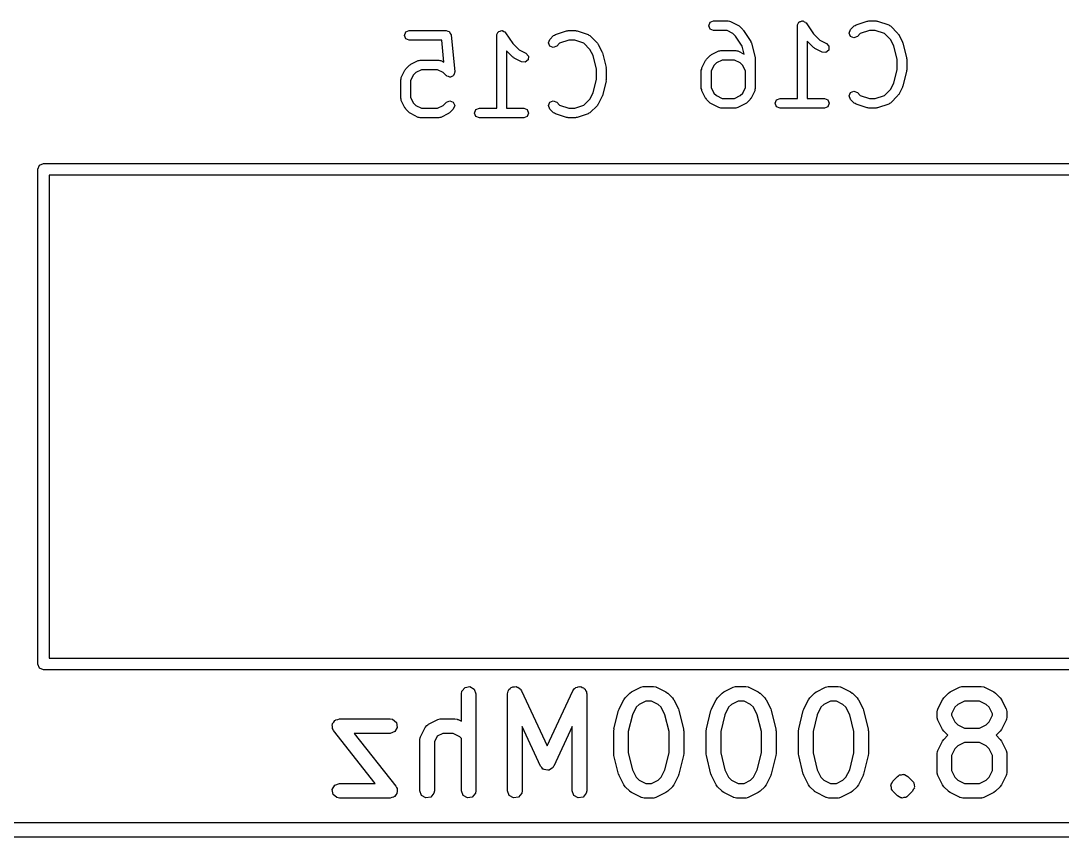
# Model space of a CAD drawing. Extents: x 0.03 to 2.09, y 0.22 to 4.14.
# Drawn here: x 0.2883 to 0.7111, y 0.2234 to 0.5546 of the extents above; entities that cross this region are included whole.
import ezdxf

# ---------------------------------------------------------------- set-up
doc = ezdxf.new("R2010")
doc.units = 0
doc.header["$MEASUREMENT"] = 0
doc.layers.add('BLACK', color=7, linetype='CONTINUOUS')

msp = doc.modelspace()

# ---------------------------------------------------------------- linework, layer by layer
at = {"layer": 'BLACK', "linetype": 'CONTINUOUS'}
for p, q in [((0.567585, 0.552681), (0.568162, 0.554073)), ((0.568162, 0.554073), (0.569554, 0.554649)), ((0.569554, 0.554649), (0.575553, 0.554649)), ((0.575553, 0.554649), (0.575976, 0.554474)), ((0.575976, 0.554474), (0.576433, 0.554442)), ((0.576433, 0.554442), (0.579433, 0.552942)), ((0.603938, 0.553543), (0.604157, 0.554073)), ((0.604157, 0.554073), (0.604345, 0.55415)), ((0.604345, 0.55415), (0.604457, 0.554319)), ((0.604457, 0.554319), (0.60502, 0.55443)), ((0.60502, 0.55443), (0.605549, 0.554649)), ((0.605549, 0.554649), (0.605737, 0.554572)), ((0.605737, 0.554572), (0.605935, 0.554611)), ((0.605935, 0.554611), (0.606412, 0.554292)), ((0.606412, 0.554292), (0.606941, 0.554073)), ((0.606941, 0.554073), (0.607019, 0.553886)), ((0.607019, 0.553886), (0.607187, 0.553773)), ((0.627424, 0.553049), (0.631923, 0.554548)), ((0.631923, 0.554548), (0.632247, 0.554525)), ((0.632247, 0.554525), (0.632546, 0.554649)), ((0.632546, 0.554649), (0.635546, 0.554649)), ((0.635546, 0.554649), (0.635845, 0.554525)), ((0.635845, 0.554525), (0.636168, 0.554548)), ((0.636168, 0.554548), (0.640667, 0.553049)), ((0.444038, 0.548744), (0.444615, 0.550136)), ((0.444615, 0.550136), (0.446007, 0.550712)), ((0.446007, 0.550712), (0.461005, 0.550712)), ((0.461005, 0.550712), (0.461617, 0.550459)), ((0.461617, 0.550459), (0.462251, 0.550267)), ((0.462251, 0.550267), (0.462301, 0.550176)), ((0.462301, 0.550176), (0.462397, 0.550136)), ((0.462397, 0.550136), (0.46265, 0.549524)), ((0.481891, 0.549606), (0.48211, 0.550136)), ((0.48211, 0.550136), (0.482297, 0.550213)), ((0.482297, 0.550213), (0.48241, 0.550382)), ((0.48241, 0.550382), (0.482973, 0.550493)), ((0.482973, 0.550493), (0.483502, 0.550712)), ((0.483502, 0.550712), (0.483689, 0.550635)), ((0.483689, 0.550635), (0.483888, 0.550674)), ((0.483888, 0.550674), (0.484364, 0.550355)), ((0.484364, 0.550355), (0.484894, 0.550136)), ((0.484894, 0.550136), (0.484972, 0.549949)), ((0.484972, 0.549949), (0.48514, 0.549836)), ((0.48514, 0.549836), (0.488031, 0.545499)), ((0.505377, 0.549112), (0.509876, 0.550611)), ((0.509876, 0.550611), (0.510199, 0.550588)), ((0.510199, 0.550588), (0.510499, 0.550712)), ((0.510499, 0.550712), (0.513498, 0.550712)), ((0.513498, 0.550712), (0.513798, 0.550588)), ((0.513798, 0.550588), (0.514121, 0.550611)), ((0.514121, 0.550611), (0.51862, 0.549112)), ((0.568162, 0.551289), (0.567585, 0.552681)), ((0.569554, 0.550712), (0.568162, 0.551289)), ((0.575088, 0.550712), (0.569554, 0.550712)), ((0.577387, 0.549563), (0.575088, 0.550712)), ((0.579433, 0.552942), (0.579645, 0.552697)), ((0.579645, 0.552697), (0.579945, 0.552573)), ((0.579945, 0.552573), (0.581444, 0.551073)), ((0.581444, 0.551073), (0.581522, 0.550886)), ((0.581522, 0.550886), (0.58169, 0.550773)), ((0.58169, 0.550773), (0.58469, 0.546274)), ((0.603581, 0.552681), (0.603658, 0.552868)), ((0.603581, 0.523153), (0.603581, 0.552681)), ((0.603619, 0.553067), (0.603938, 0.553543)), ((0.603658, 0.552868), (0.603619, 0.553067)), ((0.607187, 0.553773), (0.610079, 0.549436)), ((0.624578, 0.549681), (0.625155, 0.551073)), ((0.625155, 0.548289), (0.624578, 0.549681)), ((0.625155, 0.551073), (0.626654, 0.552573)), ((0.626654, 0.552573), (0.627078, 0.552748)), ((0.627078, 0.552748), (0.627424, 0.553049)), ((0.632865, 0.550712), (0.62911, 0.549461)), ((0.635226, 0.550712), (0.632865, 0.550712)), ((0.638982, 0.549461), (0.635226, 0.550712)), ((0.640667, 0.553049), (0.641014, 0.552748)), ((0.641014, 0.552748), (0.641437, 0.552573)), ((0.641437, 0.552573), (0.644437, 0.549573)), ((0.444615, 0.547352), (0.444038, 0.548744)), ((0.446007, 0.546775), (0.444615, 0.547352)), ((0.459223, 0.546775), (0.446007, 0.546775)), ((0.460112, 0.537893), (0.459223, 0.546775)), ((0.46265, 0.549524), (0.462964, 0.54894)), ((0.462964, 0.54894), (0.464463, 0.533942)), ((0.481534, 0.548744), (0.481611, 0.548931)), ((0.481534, 0.519216), (0.481534, 0.548744)), ((0.481572, 0.54913), (0.481891, 0.549606)), ((0.481611, 0.548931), (0.481572, 0.54913)), ((0.488031, 0.545499), (0.490667, 0.542863)), ((0.502531, 0.545744), (0.503107, 0.547136)), ((0.503107, 0.544352), (0.502531, 0.545744)), ((0.503107, 0.547136), (0.504607, 0.548636)), ((0.504607, 0.548636), (0.505031, 0.548811)), ((0.505031, 0.548811), (0.505377, 0.549112)), ((0.507063, 0.545524), (0.505891, 0.544352)), ((0.510818, 0.546775), (0.507063, 0.545524)), ((0.513179, 0.546775), (0.510818, 0.546775)), ((0.516934, 0.545524), (0.513179, 0.546775)), ((0.51938, 0.543078), (0.516934, 0.545524)), ((0.51862, 0.549112), (0.518966, 0.548811)), ((0.518966, 0.548811), (0.51939, 0.548636)), ((0.51939, 0.548636), (0.522389, 0.545636)), ((0.522389, 0.545636), (0.522513, 0.545337)), ((0.578523, 0.548427), (0.577387, 0.549563)), ((0.581225, 0.544374), (0.578523, 0.548427)), ((0.58469, 0.546274), (0.584757, 0.545936)), ((0.584757, 0.545936), (0.584962, 0.545659)), ((0.584962, 0.545659), (0.586462, 0.53966)), ((0.610157, 0.54379), (0.607518, 0.546429)), ((0.607518, 0.546429), (0.607518, 0.523153)), ((0.610079, 0.549436), (0.612715, 0.5468)), ((0.612715, 0.5468), (0.615429, 0.545443)), ((0.615429, 0.545443), (0.616416, 0.544305)), ((0.626547, 0.547713), (0.625155, 0.548289)), ((0.627939, 0.548289), (0.626547, 0.547713)), ((0.62911, 0.549461), (0.627939, 0.548289)), ((0.641427, 0.547015), (0.638982, 0.549461)), ((0.642687, 0.544495), (0.641427, 0.547015)), ((0.644437, 0.549573), (0.644561, 0.549274)), ((0.644561, 0.549274), (0.644805, 0.549062)), ((0.644805, 0.549062), (0.646305, 0.546062)), ((0.646305, 0.546062), (0.646321, 0.545839)), ((0.646321, 0.545839), (0.646454, 0.545659)), ((0.646454, 0.545659), (0.647954, 0.53966)), ((0.488109, 0.539853), (0.485471, 0.542492)), ((0.485471, 0.542492), (0.485471, 0.519216)), ((0.490667, 0.542863), (0.493381, 0.541506)), ((0.493381, 0.541506), (0.494368, 0.540368)), ((0.504499, 0.543776), (0.503107, 0.544352)), ((0.505891, 0.544352), (0.504499, 0.543776)), ((0.52064, 0.540558), (0.51938, 0.543078)), ((0.522513, 0.545337), (0.522758, 0.545125)), ((0.522758, 0.545125), (0.524258, 0.542125)), ((0.524258, 0.542125), (0.524274, 0.541902)), ((0.524274, 0.541902), (0.524407, 0.541722)), ((0.524407, 0.541722), (0.525907, 0.535723)), ((0.568673, 0.540943), (0.571673, 0.542443)), ((0.571673, 0.542443), (0.57213, 0.542476)), ((0.57213, 0.542476), (0.572553, 0.542651)), ((0.572553, 0.542651), (0.578553, 0.542651)), ((0.578553, 0.542651), (0.578976, 0.542476)), ((0.578976, 0.542476), (0.579433, 0.542443)), ((0.579433, 0.542443), (0.582033, 0.541143)), ((0.582033, 0.541143), (0.581225, 0.544374)), ((0.610456, 0.543666), (0.610157, 0.54379)), ((0.610668, 0.543421), (0.610456, 0.543666)), ((0.613668, 0.541921), (0.610668, 0.543421)), ((0.615171, 0.541815), (0.613668, 0.541921)), ((0.616309, 0.542802), (0.615171, 0.541815)), ((0.616416, 0.544305), (0.616309, 0.542802)), ((0.644076, 0.53894), (0.642687, 0.544495)), ((0.446414, 0.536762), (0.446626, 0.537006)), ((0.446626, 0.537006), (0.449626, 0.538506)), ((0.449626, 0.538506), (0.450083, 0.538539)), ((0.450083, 0.538539), (0.450506, 0.538714)), ((0.450506, 0.538714), (0.458005, 0.538714)), ((0.458005, 0.538714), (0.458429, 0.538539)), ((0.458429, 0.538539), (0.458886, 0.538506)), ((0.458886, 0.538506), (0.460112, 0.537893)), ((0.488409, 0.539729), (0.488109, 0.539853)), ((0.488621, 0.539484), (0.488409, 0.539729)), ((0.491621, 0.537984), (0.488621, 0.539484)), ((0.493123, 0.537878), (0.491621, 0.537984)), ((0.494262, 0.538865), (0.493123, 0.537878)), ((0.494368, 0.540368), (0.494262, 0.538865)), ((0.522028, 0.535003), (0.52064, 0.540558)), ((0.564794, 0.535564), (0.566293, 0.538563)), ((0.566293, 0.538563), (0.566538, 0.538775)), ((0.566538, 0.538775), (0.566662, 0.539075)), ((0.566662, 0.539075), (0.568162, 0.540575)), ((0.568162, 0.540575), (0.568461, 0.540699)), ((0.568461, 0.540699), (0.568673, 0.540943)), ((0.57072, 0.537565), (0.569672, 0.536517)), ((0.573018, 0.538714), (0.57072, 0.537565)), ((0.578088, 0.538714), (0.573018, 0.538714)), ((0.580386, 0.537565), (0.578088, 0.538714)), ((0.581434, 0.536517), (0.580386, 0.537565)), ((0.586462, 0.53966), (0.586425, 0.539413)), ((0.586425, 0.539413), (0.58652, 0.539183)), ((0.58652, 0.539183), (0.58652, 0.527184)), ((0.644076, 0.534926), (0.644076, 0.53894)), ((0.647954, 0.53966), (0.647917, 0.539413)), ((0.647917, 0.539413), (0.648013, 0.539183)), ((0.648013, 0.539183), (0.648013, 0.534683)), ((0.442746, 0.531627), (0.444246, 0.534626)), ((0.444246, 0.534626), (0.444491, 0.534838)), ((0.444491, 0.534838), (0.444615, 0.535138)), ((0.444615, 0.535138), (0.446115, 0.536638)), ((0.446115, 0.536638), (0.446414, 0.536762)), ((0.448673, 0.533628), (0.447625, 0.53258)), ((0.450971, 0.534777), (0.448673, 0.533628)), ((0.457541, 0.534777), (0.450971, 0.534777)), ((0.459839, 0.533628), (0.457541, 0.534777)), ((0.461113, 0.532354), (0.459839, 0.533628)), ((0.46422, 0.533134), (0.464028, 0.532499)), ((0.464473, 0.533746), (0.46422, 0.533134)), ((0.464463, 0.533942), (0.464433, 0.533842)), ((0.464433, 0.533842), (0.464473, 0.533746)), ((0.522028, 0.530989), (0.522028, 0.535003)), ((0.525907, 0.535723), (0.52587, 0.535476)), ((0.52587, 0.535476), (0.525965, 0.535246)), ((0.525965, 0.535246), (0.525965, 0.530746)), ((0.564586, 0.534683), (0.564761, 0.535106)), ((0.564586, 0.527184), (0.564586, 0.534683)), ((0.564761, 0.535106), (0.564794, 0.535564)), ((0.569672, 0.536517), (0.568523, 0.534219)), ((0.568523, 0.534219), (0.568523, 0.527649)), ((0.582583, 0.534219), (0.581434, 0.536517)), ((0.582583, 0.527649), (0.582583, 0.534219)), ((0.642687, 0.529371), (0.644076, 0.534926)), ((0.647954, 0.534206), (0.646454, 0.528206)), ((0.648013, 0.534683), (0.647917, 0.534453)), ((0.647917, 0.534453), (0.647954, 0.534206)), ((0.442538, 0.530746), (0.442714, 0.531169)), ((0.442538, 0.523247), (0.442538, 0.530746)), ((0.442714, 0.531169), (0.442746, 0.531627)), ((0.447625, 0.53258), (0.446475, 0.530281)), ((0.446475, 0.530281), (0.446475, 0.523712)), ((0.461209, 0.532314), (0.461113, 0.532354)), ((0.461258, 0.532222), (0.461209, 0.532314)), ((0.461892, 0.532031), (0.461258, 0.532222)), ((0.462505, 0.531777), (0.461892, 0.532031)), ((0.462601, 0.531817), (0.462505, 0.531777)), ((0.462701, 0.531787), (0.462601, 0.531817)), ((0.463284, 0.5321), (0.462701, 0.531787)), ((0.463897, 0.532354), (0.463284, 0.5321)), ((0.463936, 0.53245), (0.463897, 0.532354)), ((0.464028, 0.532499), (0.463936, 0.53245)), ((0.52064, 0.525434), (0.522028, 0.530989)), ((0.525907, 0.530269), (0.524407, 0.524269)), ((0.525965, 0.530746), (0.52587, 0.530516)), ((0.52587, 0.530516), (0.525907, 0.530269)), ((0.641427, 0.52685), (0.642687, 0.529371)), ((0.51938, 0.522913), (0.52064, 0.525434)), ((0.524407, 0.524269), (0.524274, 0.52409)), ((0.564761, 0.526761), (0.564586, 0.527184)), ((0.564794, 0.526304), (0.564761, 0.526761)), ((0.566293, 0.523304), (0.564794, 0.526304)), ((0.568523, 0.527649), (0.569672, 0.52535)), ((0.569672, 0.52535), (0.57072, 0.524302)), ((0.57072, 0.524302), (0.573018, 0.523153)), ((0.578088, 0.523153), (0.580386, 0.524303)), ((0.580386, 0.524303), (0.581434, 0.525351)), ((0.581434, 0.525351), (0.582583, 0.527649)), ((0.586313, 0.526304), (0.584813, 0.523304)), ((0.586345, 0.526761), (0.586313, 0.526304)), ((0.58652, 0.527184), (0.586345, 0.526761)), ((0.624578, 0.524184), (0.625155, 0.525576)), ((0.625155, 0.525576), (0.626547, 0.526153)), ((0.626547, 0.526153), (0.627939, 0.525576)), ((0.627939, 0.525576), (0.62911, 0.524405)), ((0.62911, 0.524405), (0.632865, 0.523153)), ((0.635226, 0.523153), (0.638982, 0.524405)), ((0.638982, 0.524405), (0.641427, 0.52685)), ((0.644437, 0.524292), (0.641437, 0.521293)), ((0.644561, 0.524592), (0.644437, 0.524292)), ((0.644805, 0.524804), (0.644561, 0.524592)), ((0.646305, 0.527804), (0.644805, 0.524804)), ((0.646321, 0.528027), (0.646305, 0.527804)), ((0.646454, 0.528206), (0.646321, 0.528027)), ((0.442714, 0.522824), (0.442538, 0.523247)), ((0.442746, 0.522367), (0.442714, 0.522824)), ((0.444246, 0.519367), (0.442746, 0.522367)), ((0.446475, 0.523712), (0.447625, 0.521413)), ((0.447625, 0.521413), (0.448673, 0.520365)), ((0.448673, 0.520365), (0.450971, 0.519216)), ((0.457541, 0.519216), (0.459839, 0.520365)), ((0.459839, 0.520365), (0.461113, 0.521639)), ((0.461113, 0.521639), (0.462505, 0.522216)), ((0.462505, 0.522216), (0.463897, 0.521639)), ((0.463897, 0.521639), (0.464473, 0.520247)), ((0.464473, 0.520247), (0.463897, 0.518856)), ((0.502531, 0.520247), (0.503107, 0.521639)), ((0.503107, 0.518856), (0.502531, 0.520247)), ((0.503107, 0.521639), (0.504499, 0.522216)), ((0.504499, 0.522216), (0.505891, 0.521639)), ((0.505891, 0.521639), (0.507063, 0.520468)), ((0.507063, 0.520468), (0.510818, 0.519216)), ((0.513179, 0.519216), (0.516934, 0.520468)), ((0.516934, 0.520468), (0.51938, 0.522913)), ((0.522389, 0.520355), (0.51939, 0.517356)), ((0.522513, 0.520655), (0.522389, 0.520355)), ((0.522758, 0.520867), (0.522513, 0.520655)), ((0.524258, 0.523867), (0.522758, 0.520867)), ((0.524274, 0.52409), (0.524258, 0.523867)), ((0.566538, 0.523092), (0.566293, 0.523304)), ((0.566662, 0.522793), (0.566538, 0.523092)), ((0.568162, 0.521293), (0.566662, 0.522793)), ((0.568461, 0.521169), (0.568162, 0.521293)), ((0.568673, 0.520924), (0.568461, 0.521169)), ((0.571673, 0.519424), (0.568673, 0.520924)), ((0.573018, 0.523153), (0.578088, 0.523153)), ((0.582433, 0.520924), (0.579433, 0.519424)), ((0.582645, 0.521169), (0.582433, 0.520924)), ((0.582944, 0.521293), (0.582645, 0.521169)), ((0.584444, 0.522793), (0.582944, 0.521293)), ((0.584568, 0.523092), (0.584444, 0.522793)), ((0.584813, 0.523304), (0.584568, 0.523092)), ((0.594582, 0.521185), (0.595158, 0.522577)), ((0.595158, 0.519793), (0.594582, 0.521185)), ((0.595158, 0.522577), (0.59655, 0.523153)), ((0.59655, 0.523153), (0.603581, 0.523153)), ((0.607518, 0.523153), (0.614548, 0.523153)), ((0.614548, 0.523153), (0.61594, 0.522577)), ((0.61594, 0.522577), (0.616517, 0.521185)), ((0.616517, 0.521185), (0.61594, 0.519793)), ((0.625155, 0.522793), (0.624578, 0.524184)), ((0.626654, 0.521293), (0.625155, 0.522793)), ((0.627078, 0.521117), (0.626654, 0.521293)), ((0.627424, 0.520817), (0.627078, 0.521117)), ((0.631923, 0.519317), (0.627424, 0.520817)), ((0.632865, 0.523153), (0.635226, 0.523153)), ((0.640667, 0.520817), (0.636168, 0.519317)), ((0.641014, 0.521117), (0.640667, 0.520817)), ((0.641437, 0.521293), (0.641014, 0.521117)), ((0.444491, 0.519155), (0.444246, 0.519367)), ((0.444615, 0.518856), (0.444491, 0.519155)), ((0.446115, 0.517356), (0.444615, 0.518856)), ((0.446414, 0.517232), (0.446115, 0.517356)), ((0.446626, 0.516987), (0.446414, 0.517232)), ((0.449626, 0.515487), (0.446626, 0.516987)), ((0.450971, 0.519216), (0.457541, 0.519216)), ((0.461885, 0.516987), (0.458886, 0.515487)), ((0.462097, 0.517232), (0.461885, 0.516987)), ((0.462397, 0.517356), (0.462097, 0.517232)), ((0.463897, 0.518856), (0.462397, 0.517356)), ((0.472535, 0.517248), (0.473111, 0.51864)), ((0.473111, 0.515856), (0.472535, 0.517248)), ((0.473111, 0.51864), (0.474503, 0.519216)), ((0.474503, 0.515279), (0.473111, 0.515856)), ((0.474503, 0.519216), (0.481534, 0.519216)), ((0.485471, 0.519216), (0.492501, 0.519216)), ((0.492501, 0.519216), (0.493893, 0.51864)), ((0.493893, 0.515856), (0.492501, 0.515279)), ((0.493893, 0.51864), (0.494469, 0.517248)), ((0.494469, 0.517248), (0.493893, 0.515856)), ((0.504607, 0.517356), (0.503107, 0.518856)), ((0.505031, 0.51718), (0.504607, 0.517356)), ((0.505377, 0.51688), (0.505031, 0.51718)), ((0.509876, 0.51538), (0.505377, 0.51688)), ((0.510818, 0.519216), (0.513179, 0.519216)), ((0.51862, 0.51688), (0.514121, 0.51538)), ((0.518966, 0.51718), (0.51862, 0.51688)), ((0.51939, 0.517356), (0.518966, 0.51718)), ((0.57213, 0.519392), (0.571673, 0.519424)), ((0.572553, 0.519216), (0.57213, 0.519392)), ((0.578553, 0.519216), (0.572553, 0.519216)), ((0.578976, 0.519392), (0.578553, 0.519216)), ((0.579433, 0.519424), (0.578976, 0.519392)), ((0.59655, 0.519216), (0.595158, 0.519793)), ((0.614548, 0.519216), (0.59655, 0.519216)), ((0.61594, 0.519793), (0.614548, 0.519216)), ((0.632247, 0.51934), (0.631923, 0.519317)), ((0.632546, 0.519216), (0.632247, 0.51934)), ((0.635546, 0.519216), (0.632546, 0.519216)), ((0.635845, 0.51934), (0.635546, 0.519216)), ((0.636168, 0.519317), (0.635845, 0.51934)), ((0.450083, 0.515455), (0.449626, 0.515487)), ((0.450506, 0.515279), (0.450083, 0.515455)), ((0.458005, 0.515279), (0.450506, 0.515279)), ((0.458429, 0.515455), (0.458005, 0.515279)), ((0.458886, 0.515487), (0.458429, 0.515455)), ((0.492501, 0.515279), (0.474503, 0.515279)), ((0.510199, 0.515403), (0.509876, 0.51538)), ((0.510499, 0.515279), (0.510199, 0.515403)), ((0.513498, 0.515279), (0.510499, 0.515279)), ((0.513798, 0.515403), (0.513498, 0.515279)), ((0.514121, 0.51538), (0.513798, 0.515403)), ((0.295157, 0.494449), (0.295849, 0.496119)), ((0.295849, 0.496119), (0.29752, 0.496811)), ((0.29752, 0.496811), (0.793583, 0.496811)), ((0.295157, 0.293661), (0.295157, 0.494449)), ((0.793583, 0.492087), (0.299882, 0.492087)), ((0.299882, 0.492087), (0.299882, 0.296024)), ((0.299882, 0.296024), (0.793583, 0.296024)), ((0.295849, 0.291991), (0.295157, 0.293661)), ((0.29752, 0.291299), (0.295849, 0.291991)), ((0.793583, 0.291299), (0.29752, 0.291299)), ((0.467358, 0.282625), (0.468656, 0.284172)), ((0.468656, 0.284172), (0.470645, 0.284523)), ((0.470645, 0.284523), (0.472394, 0.283513)), ((0.472394, 0.283513), (0.473085, 0.281615)), ((0.486359, 0.282927), (0.486461, 0.283308)), ((0.486461, 0.283308), (0.486989, 0.283678)), ((0.486989, 0.283678), (0.487404, 0.284172)), ((0.487404, 0.284172), (0.487792, 0.284241)), ((0.487792, 0.284241), (0.488115, 0.284467)), ((0.488115, 0.284467), (0.488757, 0.284411)), ((0.488757, 0.284411), (0.489393, 0.284523)), ((0.489393, 0.284523), (0.489734, 0.284326)), ((0.489734, 0.284326), (0.490127, 0.284291)), ((0.490127, 0.284291), (0.490583, 0.283836)), ((0.490583, 0.283836), (0.491142, 0.283513)), ((0.491142, 0.283513), (0.491277, 0.283142)), ((0.512451, 0.282864), (0.513039, 0.283704)), ((0.513039, 0.283704), (0.513397, 0.28387)), ((0.513397, 0.28387), (0.51365, 0.284172)), ((0.51365, 0.284172), (0.514286, 0.284284)), ((0.514286, 0.284284), (0.51487, 0.284557)), ((0.51487, 0.284557), (0.515251, 0.284454)), ((0.515251, 0.284454), (0.515639, 0.284523)), ((0.515639, 0.284523), (0.516198, 0.2842)), ((0.516198, 0.2842), (0.516821, 0.284033)), ((0.516821, 0.284033), (0.517047, 0.28371)), ((0.517047, 0.28371), (0.517389, 0.283513)), ((0.517389, 0.283513), (0.517609, 0.282907)), ((0.536303, 0.282381), (0.540053, 0.284256)), ((0.540053, 0.284256), (0.541036, 0.284548)), ((0.541036, 0.284548), (0.541208, 0.284507)), ((0.541208, 0.284507), (0.541373, 0.284568)), ((0.541373, 0.284568), (0.545123, 0.284568)), ((0.545123, 0.284568), (0.546133, 0.28439)), ((0.546133, 0.28439), (0.546268, 0.284276)), ((0.546268, 0.284276), (0.546444, 0.284256)), ((0.546444, 0.284256), (0.550193, 0.282381)), ((0.573799, 0.282381), (0.577548, 0.284256)), ((0.577548, 0.284256), (0.578531, 0.284548)), ((0.578531, 0.284548), (0.578703, 0.284507)), ((0.578703, 0.284507), (0.578869, 0.284568)), ((0.578869, 0.284568), (0.582618, 0.284568)), ((0.582618, 0.284568), (0.583628, 0.28439)), ((0.583628, 0.28439), (0.583763, 0.284276)), ((0.583763, 0.284276), (0.583939, 0.284256)), ((0.583939, 0.284256), (0.587688, 0.282381)), ((0.611294, 0.282381), (0.615044, 0.284256)), ((0.615044, 0.284256), (0.616026, 0.284548)), ((0.616026, 0.284548), (0.616198, 0.284507)), ((0.616198, 0.284507), (0.616364, 0.284568)), ((0.616364, 0.284568), (0.620114, 0.284568)), ((0.620114, 0.284568), (0.621124, 0.28439)), ((0.621124, 0.28439), (0.621259, 0.284276)), ((0.621259, 0.284276), (0.621434, 0.284256)), ((0.621434, 0.284256), (0.625184, 0.282381)), ((0.665662, 0.282381), (0.669412, 0.284256)), ((0.669412, 0.284256), (0.670395, 0.284548)), ((0.670395, 0.284548), (0.670566, 0.284507)), ((0.670566, 0.284507), (0.670732, 0.284568)), ((0.670732, 0.284568), (0.678231, 0.284568)), ((0.678231, 0.284568), (0.679241, 0.28439)), ((0.679241, 0.28439), (0.679376, 0.284276)), ((0.679376, 0.284276), (0.679552, 0.284256)), ((0.679552, 0.284256), (0.683301, 0.282381)), ((0.46718, 0.281615), (0.467358, 0.282625)), ((0.46718, 0.270457), (0.46718, 0.281615)), ((0.473085, 0.281615), (0.473085, 0.242245)), ((0.485927, 0.281615), (0.486105, 0.282625)), ((0.485927, 0.242245), (0.485927, 0.281615)), ((0.486105, 0.282625), (0.486359, 0.282927)), ((0.491277, 0.283142), (0.491556, 0.282864)), ((0.491556, 0.282864), (0.502003, 0.260476)), ((0.502003, 0.260476), (0.512451, 0.282864)), ((0.517609, 0.282907), (0.517979, 0.282378)), ((0.517979, 0.282378), (0.517945, 0.281986)), ((0.517945, 0.281986), (0.518079, 0.281615)), ((0.518079, 0.281615), (0.518079, 0.242245)), ((0.531233, 0.275436), (0.533108, 0.279186)), ((0.533108, 0.279186), (0.533634, 0.279895)), ((0.533634, 0.279895), (0.533661, 0.279953)), ((0.533661, 0.279953), (0.535536, 0.281828)), ((0.535536, 0.281828), (0.536259, 0.282334)), ((0.536259, 0.282334), (0.536303, 0.282381)), ((0.550193, 0.282381), (0.550902, 0.281855)), ((0.550902, 0.281855), (0.55096, 0.281828)), ((0.55096, 0.281828), (0.552835, 0.279953)), ((0.552835, 0.279953), (0.553341, 0.27923)), ((0.553341, 0.27923), (0.553388, 0.279186)), ((0.553388, 0.279186), (0.555263, 0.275436)), ((0.568729, 0.275436), (0.570603, 0.279186)), ((0.570603, 0.279186), (0.571129, 0.279895)), ((0.571129, 0.279895), (0.571157, 0.279953)), ((0.571157, 0.279953), (0.573031, 0.281828)), ((0.573031, 0.281828), (0.573754, 0.282334)), ((0.573754, 0.282334), (0.573799, 0.282381)), ((0.587688, 0.282381), (0.588397, 0.281855)), ((0.588397, 0.281855), (0.588456, 0.281828)), ((0.588456, 0.281828), (0.59033, 0.279953)), ((0.59033, 0.279953), (0.590837, 0.27923)), ((0.590837, 0.27923), (0.590884, 0.279186)), ((0.590884, 0.279186), (0.592758, 0.275436)), ((0.606224, 0.275436), (0.608099, 0.279186)), ((0.608099, 0.279186), (0.608625, 0.279895)), ((0.608625, 0.279895), (0.608652, 0.279953)), ((0.608652, 0.279953), (0.610527, 0.281828)), ((0.610527, 0.281828), (0.61125, 0.282334)), ((0.61125, 0.282334), (0.611294, 0.282381)), ((0.625184, 0.282381), (0.625893, 0.281855)), ((0.625893, 0.281855), (0.625951, 0.281828)), ((0.625951, 0.281828), (0.627826, 0.279953)), ((0.627826, 0.279953), (0.628332, 0.27923)), ((0.628332, 0.27923), (0.628379, 0.279186)), ((0.628379, 0.279186), (0.630254, 0.275436)), ((0.660592, 0.275436), (0.662467, 0.279186)), ((0.662467, 0.279186), (0.662993, 0.279895)), ((0.662993, 0.279895), (0.66302, 0.279953)), ((0.66302, 0.279953), (0.664895, 0.281828)), ((0.664895, 0.281828), (0.665618, 0.282334)), ((0.665618, 0.282334), (0.665662, 0.282381)), ((0.683301, 0.282381), (0.68401, 0.281855)), ((0.68401, 0.281855), (0.684069, 0.281828)), ((0.684069, 0.281828), (0.685944, 0.279953)), ((0.685944, 0.279953), (0.68645, 0.27923)), ((0.68645, 0.27923), (0.686497, 0.279186)), ((0.686497, 0.279186), (0.688371, 0.275436)), ((0.529135, 0.267333), (0.53101, 0.274832)), ((0.53101, 0.274832), (0.531217, 0.275297)), ((0.531217, 0.275297), (0.531233, 0.275436)), ((0.538176, 0.276116), (0.53666, 0.273085)), ((0.539373, 0.277313), (0.538176, 0.276116)), ((0.542071, 0.278662), (0.539373, 0.277313)), ((0.544426, 0.278662), (0.542071, 0.278662)), ((0.547123, 0.277313), (0.544426, 0.278662)), ((0.54832, 0.276116), (0.547123, 0.277313)), ((0.549836, 0.273085), (0.54832, 0.276116)), ((0.555263, 0.275436), (0.555408, 0.274948)), ((0.555408, 0.274948), (0.555487, 0.274832)), ((0.555487, 0.274832), (0.557361, 0.267333)), ((0.56663, 0.267333), (0.568505, 0.274832)), ((0.568505, 0.274832), (0.568713, 0.275297)), ((0.568713, 0.275297), (0.568729, 0.275436)), ((0.575671, 0.276116), (0.574156, 0.273085)), ((0.576868, 0.277313), (0.575671, 0.276116)), ((0.579566, 0.278662), (0.576868, 0.277313)), ((0.581921, 0.278662), (0.579566, 0.278662)), ((0.584619, 0.277313), (0.581921, 0.278662)), ((0.585816, 0.276116), (0.584619, 0.277313)), ((0.587331, 0.273085), (0.585816, 0.276116)), ((0.592758, 0.275436), (0.592904, 0.274948)), ((0.592904, 0.274948), (0.592982, 0.274832)), ((0.592982, 0.274832), (0.594857, 0.267333)), ((0.604126, 0.267333), (0.606, 0.274832)), ((0.606, 0.274832), (0.606208, 0.275297)), ((0.606208, 0.275297), (0.606224, 0.275436)), ((0.613166, 0.276116), (0.611651, 0.273085)), ((0.614364, 0.277313), (0.613166, 0.276116)), ((0.617061, 0.278662), (0.614364, 0.277313)), ((0.619416, 0.278662), (0.617061, 0.278662)), ((0.622114, 0.277313), (0.619416, 0.278662)), ((0.623311, 0.276116), (0.622114, 0.277313)), ((0.624827, 0.273085), (0.623311, 0.276116)), ((0.630254, 0.275436), (0.630399, 0.274948)), ((0.630399, 0.274948), (0.630477, 0.274832)), ((0.630477, 0.274832), (0.632352, 0.267333)), ((0.66028, 0.274116), (0.660459, 0.275126)), ((0.660459, 0.275126), (0.660572, 0.275261)), ((0.660572, 0.275261), (0.660592, 0.275436)), ((0.667535, 0.276116), (0.666186, 0.273419)), ((0.668732, 0.277313), (0.667535, 0.276116)), ((0.671429, 0.278662), (0.668732, 0.277313)), ((0.677534, 0.278662), (0.671429, 0.278662)), ((0.680232, 0.277313), (0.677534, 0.278662)), ((0.681429, 0.276116), (0.680232, 0.277313)), ((0.682778, 0.273419), (0.681429, 0.276116)), ((0.688371, 0.275436), (0.688664, 0.274453)), ((0.41538, 0.270128), (0.415741, 0.270754)), ((0.415741, 0.270754), (0.416036, 0.270861)), ((0.416036, 0.270861), (0.416246, 0.271095)), ((0.416246, 0.271095), (0.41696, 0.271197)), ((0.41696, 0.271197), (0.417639, 0.271444)), ((0.417639, 0.271444), (0.438261, 0.271444)), ((0.438261, 0.271444), (0.439271, 0.271266)), ((0.439271, 0.271266), (0.440819, 0.269968)), ((0.453814, 0.269258), (0.457563, 0.271133)), ((0.457563, 0.271133), (0.458546, 0.271425)), ((0.458546, 0.271425), (0.458718, 0.271384)), ((0.458718, 0.271384), (0.458884, 0.271444)), ((0.458884, 0.271444), (0.464508, 0.271444)), ((0.464508, 0.271444), (0.465518, 0.271266)), ((0.465518, 0.271266), (0.465653, 0.271153)), ((0.465653, 0.271153), (0.465829, 0.271133)), ((0.465829, 0.271133), (0.46718, 0.270457)), ((0.53666, 0.273085), (0.534952, 0.266253)), ((0.551544, 0.266253), (0.549836, 0.273085)), ((0.574156, 0.273085), (0.572448, 0.266253)), ((0.589039, 0.266253), (0.587331, 0.273085)), ((0.611651, 0.273085), (0.609943, 0.266253)), ((0.626535, 0.266253), (0.624827, 0.273085)), ((0.66028, 0.272241), (0.66028, 0.274116)), ((0.660341, 0.272075), (0.66028, 0.272241)), ((0.6603, 0.271904), (0.660341, 0.272075)), ((0.660592, 0.270921), (0.6603, 0.271904)), ((0.662467, 0.267171), (0.660592, 0.270921)), ((0.666186, 0.273419), (0.666186, 0.272938)), ((0.666186, 0.272938), (0.667535, 0.270241)), ((0.681429, 0.270241), (0.682778, 0.272938)), ((0.682778, 0.272938), (0.682778, 0.273419)), ((0.688371, 0.270921), (0.686497, 0.267171)), ((0.688392, 0.271096), (0.688371, 0.270921)), ((0.688505, 0.271231), (0.688392, 0.271096)), ((0.688683, 0.272241), (0.688505, 0.271231)), ((0.688664, 0.274453), (0.688623, 0.274282)), ((0.688623, 0.274282), (0.688683, 0.274116)), ((0.688683, 0.274116), (0.688683, 0.272241)), ((0.414731, 0.269004), (0.414888, 0.269276)), ((0.414856, 0.268293), (0.414731, 0.269004)), ((0.414833, 0.267571), (0.414856, 0.268293)), ((0.415058, 0.267152), (0.414833, 0.267571)), ((0.414888, 0.269276), (0.414898, 0.26959)), ((0.414898, 0.26959), (0.41538, 0.270128)), ((0.415082, 0.267015), (0.415058, 0.267152)), ((0.415171, 0.26694), (0.415082, 0.267015)), ((0.415317, 0.266667), (0.415171, 0.26694)), ((0.432186, 0.245198), (0.415317, 0.266667)), ((0.441169, 0.267979), (0.440159, 0.26623)), ((0.440819, 0.269968), (0.441169, 0.267979)), ((0.450618, 0.264188), (0.452493, 0.267937)), ((0.452493, 0.267937), (0.453104, 0.268761)), ((0.453104, 0.268761), (0.45351, 0.268937)), ((0.45351, 0.268937), (0.453814, 0.269258)), ((0.499328, 0.252245), (0.491833, 0.268305)), ((0.491833, 0.268305), (0.491833, 0.242245)), ((0.512174, 0.268305), (0.504679, 0.252245)), ((0.512174, 0.242245), (0.512174, 0.268305)), ((0.529047, 0.266617), (0.529149, 0.267197)), ((0.529047, 0.257243), (0.529047, 0.266617)), ((0.529149, 0.267197), (0.529135, 0.267333)), ((0.557361, 0.267333), (0.557403, 0.266745)), ((0.557403, 0.266745), (0.55745, 0.266617)), ((0.55745, 0.266617), (0.55745, 0.257243)), ((0.566542, 0.266617), (0.566644, 0.267197)), ((0.566542, 0.257243), (0.566542, 0.266617)), ((0.566644, 0.267197), (0.56663, 0.267333)), ((0.594857, 0.267333), (0.594898, 0.266745)), ((0.594898, 0.266745), (0.594945, 0.266617)), ((0.594945, 0.266617), (0.594945, 0.257243)), ((0.604037, 0.266617), (0.60414, 0.267197)), ((0.604037, 0.257243), (0.604037, 0.266617)), ((0.60414, 0.267197), (0.604126, 0.267333)), ((0.632352, 0.267333), (0.632393, 0.266745)), ((0.632393, 0.266745), (0.63244, 0.266617)), ((0.63244, 0.266617), (0.63244, 0.257243)), ((0.662514, 0.267127), (0.662467, 0.267171)), ((0.66302, 0.266404), (0.662514, 0.267127)), ((0.664682, 0.264742), (0.66302, 0.266404)), ((0.667535, 0.270241), (0.668732, 0.269044)), ((0.668732, 0.269044), (0.671429, 0.267695)), ((0.671429, 0.267695), (0.677534, 0.267695)), ((0.677534, 0.267695), (0.680232, 0.269044)), ((0.680232, 0.269044), (0.681429, 0.270241)), ((0.685944, 0.266404), (0.684282, 0.264742)), ((0.685971, 0.266462), (0.685944, 0.266404)), ((0.686497, 0.267171), (0.685971, 0.266462)), ((0.438261, 0.265539), (0.423714, 0.265539)), ((0.423714, 0.265539), (0.440583, 0.244069)), ((0.440159, 0.26623), (0.438261, 0.265539)), ((0.450307, 0.262867), (0.450485, 0.263877)), ((0.450307, 0.242245), (0.450307, 0.262867)), ((0.450485, 0.263877), (0.450598, 0.264012)), ((0.450598, 0.264012), (0.450618, 0.264188)), ((0.457335, 0.264416), (0.456212, 0.26217)), ((0.456212, 0.26217), (0.456212, 0.242245)), ((0.459581, 0.265539), (0.457335, 0.264416)), ((0.463811, 0.265539), (0.459581, 0.265539)), ((0.466508, 0.26419), (0.463811, 0.265539)), ((0.46718, 0.263519), (0.466508, 0.26419)), ((0.46718, 0.242245), (0.46718, 0.263519)), ((0.534952, 0.266253), (0.534952, 0.257607)), ((0.551544, 0.257607), (0.551544, 0.266253)), ((0.572448, 0.266253), (0.572448, 0.257607)), ((0.589039, 0.257607), (0.589039, 0.266253)), ((0.609943, 0.266253), (0.609943, 0.257607)), ((0.626535, 0.257607), (0.626535, 0.266253)), ((0.660592, 0.258564), (0.662467, 0.262313)), ((0.662467, 0.262313), (0.662993, 0.263022)), ((0.662993, 0.263022), (0.66302, 0.26308)), ((0.66302, 0.26308), (0.664682, 0.264742)), ((0.684282, 0.264742), (0.685944, 0.26308)), ((0.685944, 0.26308), (0.68645, 0.262357)), ((0.68645, 0.262357), (0.686497, 0.262313)), ((0.686497, 0.262313), (0.688371, 0.258564)), ((0.66028, 0.257243), (0.660459, 0.258253)), ((0.660459, 0.258253), (0.660572, 0.258388)), ((0.660572, 0.258388), (0.660592, 0.258564)), ((0.667535, 0.259243), (0.666186, 0.256546)), ((0.668732, 0.260441), (0.667535, 0.259243)), ((0.671429, 0.261789), (0.668732, 0.260441)), ((0.677534, 0.261789), (0.671429, 0.261789)), ((0.680232, 0.260441), (0.677534, 0.261789)), ((0.681429, 0.259243), (0.680232, 0.260441)), ((0.682778, 0.256546), (0.681429, 0.259243)), ((0.688371, 0.258564), (0.688664, 0.257581)), ((0.529094, 0.257115), (0.529047, 0.257243)), ((0.529135, 0.256527), (0.529094, 0.257115)), ((0.53101, 0.249028), (0.529135, 0.256527)), ((0.534952, 0.257607), (0.53666, 0.250774)), ((0.549836, 0.250775), (0.551544, 0.257607)), ((0.557361, 0.256527), (0.555487, 0.249028)), ((0.55745, 0.257243), (0.557347, 0.256663)), ((0.557347, 0.256663), (0.557361, 0.256527)), ((0.566589, 0.257115), (0.566542, 0.257243)), ((0.56663, 0.256527), (0.566589, 0.257115)), ((0.568505, 0.249028), (0.56663, 0.256527)), ((0.572448, 0.257607), (0.574156, 0.250774)), ((0.587331, 0.250774), (0.589039, 0.257607)), ((0.594857, 0.256527), (0.592982, 0.249028)), ((0.594945, 0.257243), (0.594843, 0.256662)), ((0.594843, 0.256662), (0.594857, 0.256527)), ((0.604084, 0.257115), (0.604037, 0.257243)), ((0.604126, 0.256527), (0.604084, 0.257115)), ((0.606, 0.249028), (0.604126, 0.256527)), ((0.609943, 0.257607), (0.611651, 0.250774)), ((0.624827, 0.250774), (0.626535, 0.257607)), ((0.632352, 0.256527), (0.630477, 0.249028)), ((0.63244, 0.257243), (0.632338, 0.256663)), ((0.632338, 0.256663), (0.632352, 0.256527)), ((0.66028, 0.249744), (0.66028, 0.257243)), ((0.666186, 0.256546), (0.666186, 0.250441)), ((0.682778, 0.250441), (0.682778, 0.256546)), ((0.688664, 0.257581), (0.688623, 0.257409)), ((0.688623, 0.257409), (0.688683, 0.257243)), ((0.688683, 0.257243), (0.688683, 0.249744)), ((0.49987, 0.251703), (0.499328, 0.252245)), ((0.500309, 0.251075), (0.49987, 0.251703)), ((0.500567, 0.251006), (0.500309, 0.251075)), ((0.500756, 0.250817), (0.500567, 0.251006)), ((0.50152, 0.25075), (0.500756, 0.250817)), ((0.50226, 0.250552), (0.50152, 0.25075)), ((0.502502, 0.250665), (0.50226, 0.250552)), ((0.502768, 0.250641), (0.502502, 0.250665)), ((0.503396, 0.251081), (0.502768, 0.250641)), ((0.504091, 0.251405), (0.503396, 0.251081)), ((0.504315, 0.251725), (0.504091, 0.251405)), ((0.504423, 0.251801), (0.504315, 0.251725)), ((0.504456, 0.251927), (0.504423, 0.251801)), ((0.504679, 0.252245), (0.504456, 0.251927)), ((0.53666, 0.250774), (0.538176, 0.247744)), ((0.54832, 0.247743), (0.549836, 0.250775)), ((0.574156, 0.250774), (0.575671, 0.247744)), ((0.585816, 0.247744), (0.587331, 0.250774)), ((0.611651, 0.250774), (0.613166, 0.247744)), ((0.623311, 0.247744), (0.624827, 0.250774)), ((0.660341, 0.249578), (0.66028, 0.249744)), ((0.6603, 0.249406), (0.660341, 0.249578)), ((0.666186, 0.250441), (0.667535, 0.247744)), ((0.681429, 0.247744), (0.682778, 0.250441)), ((0.688683, 0.249744), (0.688505, 0.248734)), ((0.531088, 0.248912), (0.53101, 0.249028)), ((0.531233, 0.248423), (0.531088, 0.248912)), ((0.533108, 0.244674), (0.531233, 0.248423)), ((0.538176, 0.247744), (0.539373, 0.246546)), ((0.539373, 0.246546), (0.54207, 0.245198)), ((0.544426, 0.245198), (0.547123, 0.246546)), ((0.547123, 0.246546), (0.54832, 0.247743)), ((0.555263, 0.248423), (0.553388, 0.244674)), ((0.555279, 0.248562), (0.555263, 0.248423)), ((0.555487, 0.249028), (0.555279, 0.248562)), ((0.568583, 0.248912), (0.568505, 0.249028)), ((0.568729, 0.248423), (0.568583, 0.248912)), ((0.570603, 0.244674), (0.568729, 0.248423)), ((0.575671, 0.247744), (0.576868, 0.246546)), ((0.576868, 0.246546), (0.579566, 0.245198)), ((0.581921, 0.245198), (0.584619, 0.246546)), ((0.584619, 0.246546), (0.585816, 0.247744)), ((0.592758, 0.248423), (0.590884, 0.244674)), ((0.592774, 0.248562), (0.592758, 0.248423)), ((0.592982, 0.249028), (0.592774, 0.248562)), ((0.606079, 0.248912), (0.606, 0.249028)), ((0.606224, 0.248423), (0.606079, 0.248912)), ((0.608099, 0.244674), (0.606224, 0.248423)), ((0.613166, 0.247744), (0.614364, 0.246546)), ((0.614364, 0.246546), (0.617061, 0.245198)), ((0.619417, 0.245198), (0.622114, 0.246546)), ((0.622114, 0.246546), (0.623311, 0.247744)), ((0.630254, 0.248423), (0.628379, 0.244674)), ((0.63027, 0.248562), (0.630254, 0.248423)), ((0.630477, 0.249028), (0.63027, 0.248562)), ((0.641633, 0.244884), (0.642074, 0.245512)), ((0.642074, 0.245512), (0.642398, 0.246208)), ((0.642398, 0.246208), (0.644272, 0.248082)), ((0.644272, 0.248082), (0.644591, 0.248306)), ((0.644591, 0.248306), (0.644667, 0.248413)), ((0.644667, 0.248413), (0.644793, 0.248447)), ((0.644793, 0.248447), (0.6448, 0.248452)), ((0.6448, 0.248452), (0.644884, 0.248552)), ((0.644884, 0.248552), (0.644962, 0.248565)), ((0.644962, 0.248565), (0.645112, 0.248671)), ((0.645112, 0.248671), (0.645877, 0.248737)), ((0.645877, 0.248737), (0.646618, 0.248936)), ((0.646618, 0.248936), (0.64674, 0.248879)), ((0.64674, 0.248879), (0.646873, 0.248902)), ((0.646873, 0.248902), (0.64699, 0.248835)), ((0.64699, 0.248835), (0.647125, 0.248847)), ((0.647125, 0.248847), (0.647753, 0.248407)), ((0.647753, 0.248407), (0.648448, 0.248082)), ((0.648448, 0.248082), (0.650323, 0.246208)), ((0.650323, 0.246208), (0.650546, 0.245889)), ((0.650546, 0.245889), (0.650654, 0.245813)), ((0.650654, 0.245813), (0.650688, 0.245687)), ((0.650688, 0.245687), (0.650911, 0.245368)), ((0.650911, 0.245368), (0.650978, 0.244603)), ((0.660592, 0.248423), (0.6603, 0.249406)), ((0.662467, 0.244674), (0.660592, 0.248423)), ((0.667535, 0.247744), (0.668732, 0.246546)), ((0.668732, 0.246546), (0.671429, 0.245198)), ((0.677534, 0.245198), (0.680232, 0.246546)), ((0.680232, 0.246546), (0.681429, 0.247744)), ((0.688371, 0.248423), (0.686497, 0.244674)), ((0.688392, 0.248599), (0.688371, 0.248423)), ((0.688505, 0.248734), (0.688392, 0.248599)), ((0.414731, 0.242758), (0.415741, 0.244507)), ((0.415082, 0.240769), (0.414731, 0.242758)), ((0.415741, 0.244507), (0.417639, 0.245198)), ((0.417639, 0.245198), (0.432186, 0.245198)), ((0.441002, 0.241146), (0.44052, 0.240608)), ((0.440583, 0.244069), (0.440729, 0.243796)), ((0.440729, 0.243796), (0.440819, 0.243721)), ((0.440819, 0.243721), (0.440843, 0.243584)), ((0.440843, 0.243584), (0.441067, 0.243165)), ((0.441012, 0.24146), (0.441002, 0.241146)), ((0.441169, 0.241732), (0.441012, 0.24146)), ((0.441067, 0.243165), (0.441044, 0.242443)), ((0.441044, 0.242443), (0.441169, 0.241732)), ((0.450998, 0.240347), (0.450307, 0.242245)), ((0.456034, 0.241235), (0.454736, 0.239688)), ((0.456212, 0.242245), (0.456034, 0.241235)), ((0.46787, 0.240347), (0.46718, 0.242245)), ((0.472907, 0.241235), (0.471609, 0.239688)), ((0.473085, 0.242245), (0.472907, 0.241235)), ((0.486618, 0.240347), (0.485927, 0.242245)), ((0.491655, 0.241235), (0.490356, 0.239688)), ((0.491833, 0.242245), (0.491655, 0.241235)), ((0.512865, 0.240347), (0.512174, 0.242245)), ((0.517901, 0.241235), (0.516603, 0.239688)), ((0.518079, 0.242245), (0.517901, 0.241235)), ((0.533155, 0.24463), (0.533108, 0.244674)), ((0.533661, 0.243906), (0.533155, 0.24463)), ((0.535536, 0.242032), (0.533661, 0.243906)), ((0.535594, 0.242005), (0.535536, 0.242032)), ((0.536303, 0.241479), (0.535594, 0.242005)), ((0.540053, 0.239604), (0.536303, 0.241479)), ((0.54207, 0.245198), (0.544426, 0.245198)), ((0.550193, 0.241479), (0.546443, 0.239604)), ((0.550237, 0.241525), (0.550193, 0.241479)), ((0.55096, 0.242032), (0.550237, 0.241525)), ((0.552835, 0.243906), (0.55096, 0.242032)), ((0.552862, 0.243965), (0.552835, 0.243906)), ((0.553388, 0.244674), (0.552862, 0.243965)), ((0.57065, 0.24463), (0.570603, 0.244674)), ((0.571157, 0.243906), (0.57065, 0.24463)), ((0.573031, 0.242032), (0.571157, 0.243906)), ((0.57309, 0.242005), (0.573031, 0.242032)), ((0.573799, 0.241479), (0.57309, 0.242005)), ((0.577548, 0.239604), (0.573799, 0.241479)), ((0.579566, 0.245198), (0.581921, 0.245198)), ((0.587688, 0.241479), (0.583939, 0.239604)), ((0.587733, 0.241525), (0.587688, 0.241479)), ((0.588456, 0.242032), (0.587733, 0.241525)), ((0.59033, 0.243906), (0.588456, 0.242032)), ((0.590358, 0.243965), (0.59033, 0.243906)), ((0.590884, 0.244674), (0.590358, 0.243965)), ((0.608146, 0.24463), (0.608099, 0.244674)), ((0.608652, 0.243906), (0.608146, 0.24463)), ((0.610527, 0.242032), (0.608652, 0.243906)), ((0.610585, 0.242005), (0.610527, 0.242032)), ((0.611294, 0.241479), (0.610585, 0.242005)), ((0.615044, 0.239604), (0.611294, 0.241479)), ((0.617061, 0.245198), (0.619417, 0.245198)), ((0.625184, 0.241479), (0.621434, 0.239604)), ((0.625228, 0.241525), (0.625184, 0.241479)), ((0.625951, 0.242032), (0.625228, 0.241525)), ((0.627826, 0.243906), (0.625951, 0.242032)), ((0.627853, 0.243965), (0.627826, 0.243906)), ((0.628379, 0.244674), (0.627853, 0.243965)), ((0.641544, 0.244377), (0.641657, 0.244618)), ((0.641743, 0.243636), (0.641544, 0.244377)), ((0.641657, 0.244618), (0.641633, 0.244884)), ((0.641809, 0.242872), (0.641743, 0.243636)), ((0.642033, 0.242553), (0.641809, 0.242872)), ((0.642067, 0.242426), (0.642033, 0.242553)), ((0.642174, 0.242351), (0.642067, 0.242426)), ((0.642398, 0.242032), (0.642174, 0.242351)), ((0.644272, 0.240157), (0.642398, 0.242032)), ((0.650323, 0.242032), (0.648448, 0.240157)), ((0.650647, 0.242727), (0.650323, 0.242032)), ((0.651087, 0.243355), (0.650647, 0.242727)), ((0.650978, 0.244603), (0.651177, 0.243862)), ((0.651177, 0.243862), (0.651064, 0.243621)), ((0.651064, 0.243621), (0.651087, 0.243355)), ((0.662514, 0.24463), (0.662467, 0.244674)), ((0.66302, 0.243906), (0.662514, 0.24463)), ((0.664895, 0.242032), (0.66302, 0.243906)), ((0.664953, 0.242005), (0.664895, 0.242032)), ((0.665662, 0.241479), (0.664953, 0.242005)), ((0.669412, 0.239604), (0.665662, 0.241479)), ((0.671429, 0.245198), (0.677534, 0.245198)), ((0.683301, 0.241479), (0.679552, 0.239604)), ((0.683346, 0.241525), (0.683301, 0.241479)), ((0.684069, 0.242032), (0.683346, 0.241525)), ((0.685944, 0.243906), (0.684069, 0.242032)), ((0.685971, 0.243965), (0.685944, 0.243906)), ((0.686497, 0.244674), (0.685971, 0.243965)), ((0.416629, 0.23947), (0.415082, 0.240769)), ((0.417639, 0.239292), (0.416629, 0.23947)), ((0.438261, 0.239292), (0.417639, 0.239292)), ((0.43894, 0.239539), (0.438261, 0.239292)), ((0.439655, 0.239642), (0.43894, 0.239539)), ((0.439864, 0.239876), (0.439655, 0.239642)), ((0.440159, 0.239983), (0.439864, 0.239876)), ((0.44052, 0.240608), (0.440159, 0.239983)), ((0.452747, 0.239337), (0.450998, 0.240347)), ((0.454736, 0.239688), (0.452747, 0.239337)), ((0.46962, 0.239337), (0.46787, 0.240347)), ((0.471609, 0.239688), (0.46962, 0.239337)), ((0.488367, 0.239337), (0.486618, 0.240347)), ((0.490356, 0.239688), (0.488367, 0.239337)), ((0.514614, 0.239337), (0.512865, 0.240347)), ((0.516603, 0.239688), (0.514614, 0.239337)), ((0.540228, 0.239584), (0.540053, 0.239604)), ((0.540364, 0.23947), (0.540228, 0.239584)), ((0.541373, 0.239292), (0.540364, 0.23947)), ((0.545123, 0.239292), (0.541373, 0.239292)), ((0.545289, 0.239353), (0.545123, 0.239292)), ((0.545461, 0.239311), (0.545289, 0.239353)), ((0.546443, 0.239604), (0.545461, 0.239311)), ((0.577724, 0.239584), (0.577548, 0.239604)), ((0.577859, 0.23947), (0.577724, 0.239584)), ((0.578869, 0.239292), (0.577859, 0.23947)), ((0.582618, 0.239292), (0.578869, 0.239292)), ((0.582784, 0.239353), (0.582618, 0.239292)), ((0.582956, 0.239311), (0.582784, 0.239353)), ((0.583939, 0.239604), (0.582956, 0.239311)), ((0.615219, 0.239584), (0.615044, 0.239604)), ((0.615354, 0.23947), (0.615219, 0.239584)), ((0.616364, 0.239292), (0.615354, 0.23947)), ((0.620114, 0.239292), (0.616364, 0.239292)), ((0.620279, 0.239353), (0.620114, 0.239292)), ((0.620451, 0.239311), (0.620279, 0.239353)), ((0.621434, 0.239604), (0.620451, 0.239311)), ((0.644968, 0.239833), (0.644272, 0.240157)), ((0.645596, 0.239393), (0.644968, 0.239833)), ((0.645731, 0.239404), (0.645596, 0.239393)), ((0.645848, 0.239337), (0.645731, 0.239404)), ((0.645981, 0.23936), (0.645848, 0.239337)), ((0.646103, 0.239303), (0.645981, 0.23936)), ((0.646844, 0.239502), (0.646103, 0.239303)), ((0.647608, 0.239569), (0.646844, 0.239502)), ((0.647758, 0.239674), (0.647608, 0.239569)), ((0.647837, 0.239688), (0.647758, 0.239674)), ((0.64792, 0.239787), (0.647837, 0.239688)), ((0.647927, 0.239792), (0.64792, 0.239787)), ((0.648054, 0.239826), (0.647927, 0.239792)), ((0.648129, 0.239934), (0.648054, 0.239826)), ((0.648448, 0.240157), (0.648129, 0.239934)), ((0.669587, 0.239584), (0.669412, 0.239604)), ((0.669722, 0.23947), (0.669587, 0.239584)), ((0.670732, 0.239292), (0.669722, 0.23947)), ((0.678231, 0.239292), (0.670732, 0.239292)), ((0.678397, 0.239353), (0.678231, 0.239292)), ((0.678569, 0.239311), (0.678397, 0.239353)), ((0.679552, 0.239604), (0.678569, 0.239311)), ((0.029528, 0.229331), (2.01772, 0.229331)), ((2.01772, 0.223425), (0.029528, 0.223425))]:
    msp.add_line(p, q, dxfattribs=at)

doc.saveas('drawing.dxf')
